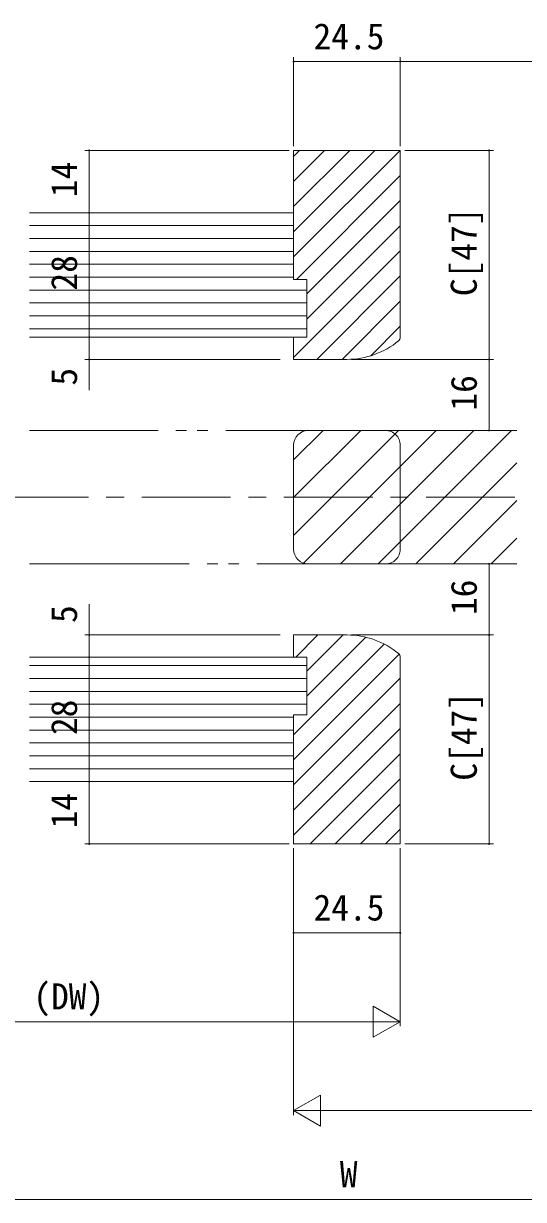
# Model space of a CAD drawing. Units: millimetres, scale not verified. Extents: x -1188 to -198, y -840 to 760.
# Drawn here: x -588.4 to -475.8, y -665.8 to -401.3 of the extents above; entities that cross this region are included whole.
import ezdxf
from ezdxf.enums import TextEntityAlignment as Align

# ---------------------------------------------------------------- set-up
doc = ezdxf.new("R2010")
doc.units = ezdxf.units.MM
doc.header["$LTSCALE"] = 4
doc.linetypes.add('CHAIN1', pattern=[8, 5, -1, 1, -1])
doc.linetypes.add('DOUBLE_CHAIN2', pattern=[12.8, 9, -1, 0.6, -0.6, 0.6, -1])
for name, color, linetype, lineweight in [('0-3_YKK_D', 6, 'Continuous', 9), ('0-5_YKK_12', 2, 'Continuous', 9), ('0-7_YSS_K', 3, 'Continuous', 9)]:
    doc.layers.add(name, color=color, linetype=linetype, lineweight=lineweight)
doc.styles.add('ＭＳ ゴシック', font='')
doc.styles.get('ＭＳ ゴシック').set_extended_font_data('MS Gothic')

msp = doc.modelspace()

# ---------------------------------------------------------------- linework, layer by layer
at = {"layer": '0-3_YKK_D'}
for p, q in [((-527.557, -428.82), (-527.557, -408.82)), ((-527.557, -409.82), (-503.557, -409.82)), ((-503.557, -428.82), (-503.557, -408.82)), ((-503.557, -428.82), (-503.557, -408.82)), ((-381.557, -409.82), (-503.557, -409.82)), ((-528.557, -429.82), (-574.557, -429.82)), ((-573.557, -429.82), (-573.557, -443.82)), ((-527.557, -454.82), (-527.557, -429.82)), ((-502.557, -429.82), (-482.557, -429.82)), ((-483.557, -429.82), (-483.557, -476.82)), ((-528.557, -443.82), (-574.557, -443.82)), ((-528.557, -443.82), (-574.557, -443.82)), ((-573.557, -471.82), (-573.557, -443.82)), ((-530.557, -471.82), (-574.557, -471.82)), ((-530.557, -471.82), (-574.557, -471.82)), ((-573.557, -471.82), (-573.557, -476.82)), ((-530.557, -476.82), (-574.557, -476.82)), ((-573.557, -476.82), (-573.557, -483.72)), ((-514.557, -476.82), (-482.557, -476.82)), ((-514.557, -476.82), (-482.557, -476.82)), ((-483.557, -476.82), (-483.557, -492.82)), ((-505.857, -492.82), (-482.557, -492.82)), ((-505.857, -522.82), (-482.557, -522.82)), ((-483.557, -522.82), (-483.557, -538.82)), ((-573.557, -538.82), (-573.557, -531.92)), ((-530.557, -538.82), (-574.557, -538.82)), ((-573.557, -543.82), (-573.557, -538.82)), ((-514.557, -538.82), (-482.557, -538.82)), ((-514.557, -538.82), (-482.557, -538.82)), ((-483.557, -585.82), (-483.557, -538.82)), ((-530.557, -543.82), (-574.557, -543.82)), ((-530.557, -543.82), (-574.557, -543.82)), ((-573.557, -571.82), (-573.557, -543.82)), ((-528.557, -571.82), (-574.557, -571.82)), ((-528.557, -571.82), (-574.557, -571.82)), ((-573.557, -571.82), (-573.557, -585.82)), ((-528.557, -585.82), (-574.557, -585.82)), ((-527.557, -586.82), (-527.557, -646.82)), ((-503.557, -586.82), (-503.557, -626.82)), ((-503.557, -586.82), (-503.557, -606.82)), ((-502.557, -585.82), (-482.557, -585.82)), ((-527.557, -603.82), (-527.557, -606.82)), ((-503.557, -605.82), (-527.557, -605.82)), ((-509.619, -622.32), (-509.619, -629.32)), ((-503.557, -625.82), (-509.619, -622.32)), ((-510.557, -625.82), (-647.057, -625.82)), ((-503.557, -625.82), (-515.681, -625.82)), ((-503.557, -625.82), (-509.619, -629.32)), ((-527.557, -645.82), (-521.495, -642.32)), ((-521.495, -649.32), (-521.495, -642.32)), ((-527.557, -645.82), (-515.432, -645.82)), ((-527.557, -645.82), (-521.495, -649.32)), ((-520.557, -645.82), (-384.057, -645.82)), ((-364.557, -665.82), (-666.557, -665.82))]:
    msp.add_line(p, q, dxfattribs=at)
for centre, start, end in [((-527.557, -409.82), 0, 180), ((-527.557, -409.82), 180, 0), ((-503.557, -409.82), 0, 180), ((-503.557, -409.82), 0, 180), ((-503.557, -409.82), 180, 0), ((-503.557, -409.82), 180, 0), ((-573.557, -429.82), 90, 270), ((-573.557, -429.82), 270, 90), ((-483.557, -429.82), 90, 270), ((-483.557, -429.82), 270, 90), ((-573.557, -443.82), 90, 270), ((-573.557, -443.82), 90, 270), ((-573.557, -443.82), 270, 90), ((-573.557, -443.82), 270, 90), ((-573.557, -471.82), 90, 270), ((-573.557, -471.82), 90, 270), ((-573.557, -471.82), 270, 90), ((-573.557, -471.82), 270, 90), ((-573.557, -476.82), 90, 270), ((-573.557, -476.82), 270, 90), ((-483.557, -476.82), 90, 270), ((-483.557, -476.82), 90, 270), ((-483.557, -476.82), 270, 90), ((-483.557, -476.82), 270, 90), ((-483.557, -492.82), 90, 270), ((-483.557, -492.82), 270, 90), ((-483.557, -522.82), 90, 270), ((-483.557, -522.82), 270, 90), ((-573.557, -538.82), 90, 270), ((-573.557, -538.82), 270, 90), ((-483.557, -538.82), 90, 270), ((-483.557, -538.82), 90, 270), ((-483.557, -538.82), 270, 90), ((-483.557, -538.82), 270, 90), ((-573.557, -543.82), 90, 270), ((-573.557, -543.82), 90, 270), ((-573.557, -543.82), 270, 90), ((-573.557, -543.82), 270, 90), ((-573.557, -571.82), 90, 270), ((-573.557, -571.82), 90, 270), ((-573.557, -571.82), 270, 90), ((-573.557, -571.82), 270, 90), ((-573.557, -585.82), 90, 270), ((-573.557, -585.82), 270, 90), ((-483.557, -585.82), 90, 270), ((-483.557, -585.82), 270, 90), ((-527.557, -605.82), 0, 180), ((-527.557, -605.82), 180, 0), ((-503.557, -605.82), 0, 180), ((-503.557, -605.82), 180, 0)]:
    msp.add_arc(centre, 0.106, start, end, dxfattribs=at)
at = {"layer": '0-5_YKK_12'}
for p, q in [((-527.557, -471.82), (-587.057, -471.82)), ((-527.557, -516.414), (-503.963, -492.82)), ((-527.557, -507.929), (-512.448, -492.82)), ((-527.557, -499.443), (-520.934, -492.82)), ((-525.306, -522.649), (-495.478, -492.82)), ((-524.257, -492.82), (-477.305, -492.82)), ((-516.993, -522.82), (-486.992, -492.82)), ((-508.507, -522.82), (-478.507, -492.82)), ((-527.557, -496.12), (-527.557, -519.52)), ((-500.022, -522.82), (-477.305, -500.104)), ((-491.537, -522.82), (-477.305, -508.589)), ((-483.051, -522.82), (-477.305, -517.074)), ((-527.557, -522.82), (-524.257, -522.82)), ((-524.257, -522.82), (-477.305, -522.82)), ((-527.557, -543.82), (-587.057, -543.82))]:
    msp.add_line(p, q, dxfattribs=at)
at = {"layer": '0-5_YKK_12', "linetype": 'DOUBLE_CHAIN2'}
for p, q in [((-506.857, -492.82), (-587.057, -492.82)), ((-503.557, -519.52), (-503.557, -496.12)), ((-587.057, -522.82), (-506.857, -522.82))]:
    msp.add_line(p, q, dxfattribs=at)
at = {"layer": '0-5_YKK_12', "linetype": 'CHAIN1'}
msp.add_line((-753.745, -507.82), (-270.674, -507.82), dxfattribs=at)
at = {"layer": '0-5_YKK_12'}
for centre, start, end in [((-524.257, -496.12), 90, 180), ((-524.257, -519.52), 180, 270)]:
    msp.add_arc(centre, 3.3, start, end, dxfattribs=at)
at = {"layer": '0-5_YKK_12', "linetype": 'DOUBLE_CHAIN2'}
for centre, start, end in [((-506.857, -496.12), 0, 90), ((-506.857, -519.52), 270, 0)]:
    msp.add_arc(centre, 3.3, start, end, dxfattribs=at)
at = {"layer": '0-7_YSS_K'}
for p, q in [((-527.557, -429.82), (-527.557, -458.82)), ((-503.557, -429.82), (-527.557, -429.82)), ((-527.557, -453.776), (-503.601, -429.82)), ((-527.557, -448.119), (-509.258, -429.82)), ((-527.557, -442.462), (-514.915, -429.82)), ((-527.557, -436.805), (-520.572, -429.82)), ((-527.557, -431.148), (-526.229, -429.82)), ((-503.557, -471.858), (-503.557, -429.82)), ((-526.944, -458.82), (-503.557, -435.433)), ((-524.557, -462.089), (-503.557, -441.089)), ((-527.557, -443.82), (-587.057, -443.82)), ((-527.557, -446.72), (-587.057, -446.72)), ((-524.557, -467.746), (-503.557, -446.746)), ((-527.557, -449.62), (-587.057, -449.62)), ((-527.557, -452.52), (-587.057, -452.52)), ((-527.557, -476.403), (-503.557, -452.403)), ((-527.557, -455.42), (-587.057, -455.42)), ((-527.557, -458.32), (-587.057, -458.32)), ((-527.557, -458.82), (-524.557, -458.82)), ((-524.557, -458.82), (-524.557, -471.82)), ((-524.557, -458.82), (-524.557, -471.82)), ((-522.317, -476.82), (-503.557, -458.06)), ((-524.557, -461.22), (-587.057, -461.22)), ((-524.557, -464.12), (-587.057, -464.12)), ((-516.66, -476.82), (-503.557, -463.717)), ((-524.557, -467.02), (-587.057, -467.02)), ((-524.557, -469.92), (-587.057, -469.92)), ((-510.199, -476.016), (-503.557, -469.374)), ((-524.557, -471.82), (-587.057, -471.82)), ((-527.557, -471.82), (-527.557, -476.82)), ((-524.557, -471.82), (-527.557, -471.82)), ((-527.557, -476.82), (-515.557, -476.82)), ((-527.557, -538.82), (-515.557, -538.82)), ((-527.557, -543.82), (-527.557, -538.82)), ((-527.092, -543.82), (-522.092, -538.82)), ((-524.557, -546.942), (-516.435, -538.82)), ((-524.557, -552.599), (-511.285, -539.327)), ((-527.557, -561.256), (-507.165, -540.864)), ((-524.557, -543.82), (-587.057, -543.82)), ((-527.557, -566.913), (-503.788, -543.144)), ((-524.557, -543.82), (-527.557, -543.82)), ((-524.557, -556.82), (-524.557, -543.82)), ((-524.557, -556.82), (-524.557, -543.82)), ((-503.557, -543.783), (-503.557, -585.82)), ((-524.557, -545.72), (-587.057, -545.72)), ((-524.557, -548.62), (-587.057, -548.62)), ((-527.557, -572.57), (-503.557, -548.57)), ((-524.557, -551.52), (-587.057, -551.52)), ((-524.557, -554.42), (-587.057, -554.42)), ((-527.557, -578.226), (-503.557, -554.226)), ((-527.557, -557.32), (-587.057, -557.32)), ((-527.557, -556.82), (-524.557, -556.82)), ((-527.557, -585.82), (-527.557, -556.82)), ((-527.557, -560.22), (-587.057, -560.22)), ((-527.557, -583.883), (-503.557, -559.883)), ((-527.557, -563.12), (-587.057, -563.12)), ((-527.557, -566.02), (-587.057, -566.02)), ((-523.837, -585.82), (-503.557, -565.54)), ((-527.557, -568.92), (-587.057, -568.92)), ((-518.18, -585.82), (-503.557, -571.197)), ((-527.557, -571.82), (-587.057, -571.82)), ((-512.523, -585.82), (-503.557, -576.854)), ((-506.866, -585.82), (-503.557, -582.511)), ((-503.557, -585.82), (-527.557, -585.82))]:
    msp.add_line(p, q, dxfattribs=at)
for centre, radius, start, end in [((-515.557, -458.57), 18.25, 270, 309.61911), ((-504.557, -471.858), 1, 309.61913, 0), ((-515.557, -557.07), 18.25, 50.38087, 89.99998), ((-504.557, -543.783), 1, 359.99998, 50.38086)]:
    msp.add_arc(centre, radius, start, end, dxfattribs=at)

# ---------------------------------------------------------------- texts
at = {"layer": '0-3_YKK_D', "color": 4, "style": 'ＭＳ ゴシック'}
for s, p in [('24.5', (-523.077, -408.82)), ('24.5', (-523.077, -604.82)), ('(DW)', (-586.167, -624.82)), ('W', (-517.157, -664.82))]:
    msp.add_text(s, height=5.865, dxfattribs=at).set_placement(p, align=Align.BOTTOM_LEFT)
for s, p in [('14', (-574.557, -440.34)), ('C[47]', (-484.557, -462.6)), ('28', (-574.557, -461.34)), ('5', (-574.557, -482.72)), ('16', (-484.557, -488.34)), ('16', (-484.557, -534.34)), ('5', (-574.557, -536.12)), ('28', (-574.557, -561.34)), ('C[47]', (-484.557, -571.6)), ('14', (-574.557, -582.34))]:
    msp.add_text(s, height=5.865, rotation=90, dxfattribs=at).set_placement(p, align=Align.BOTTOM_LEFT)

doc.saveas('drawing.dxf')
